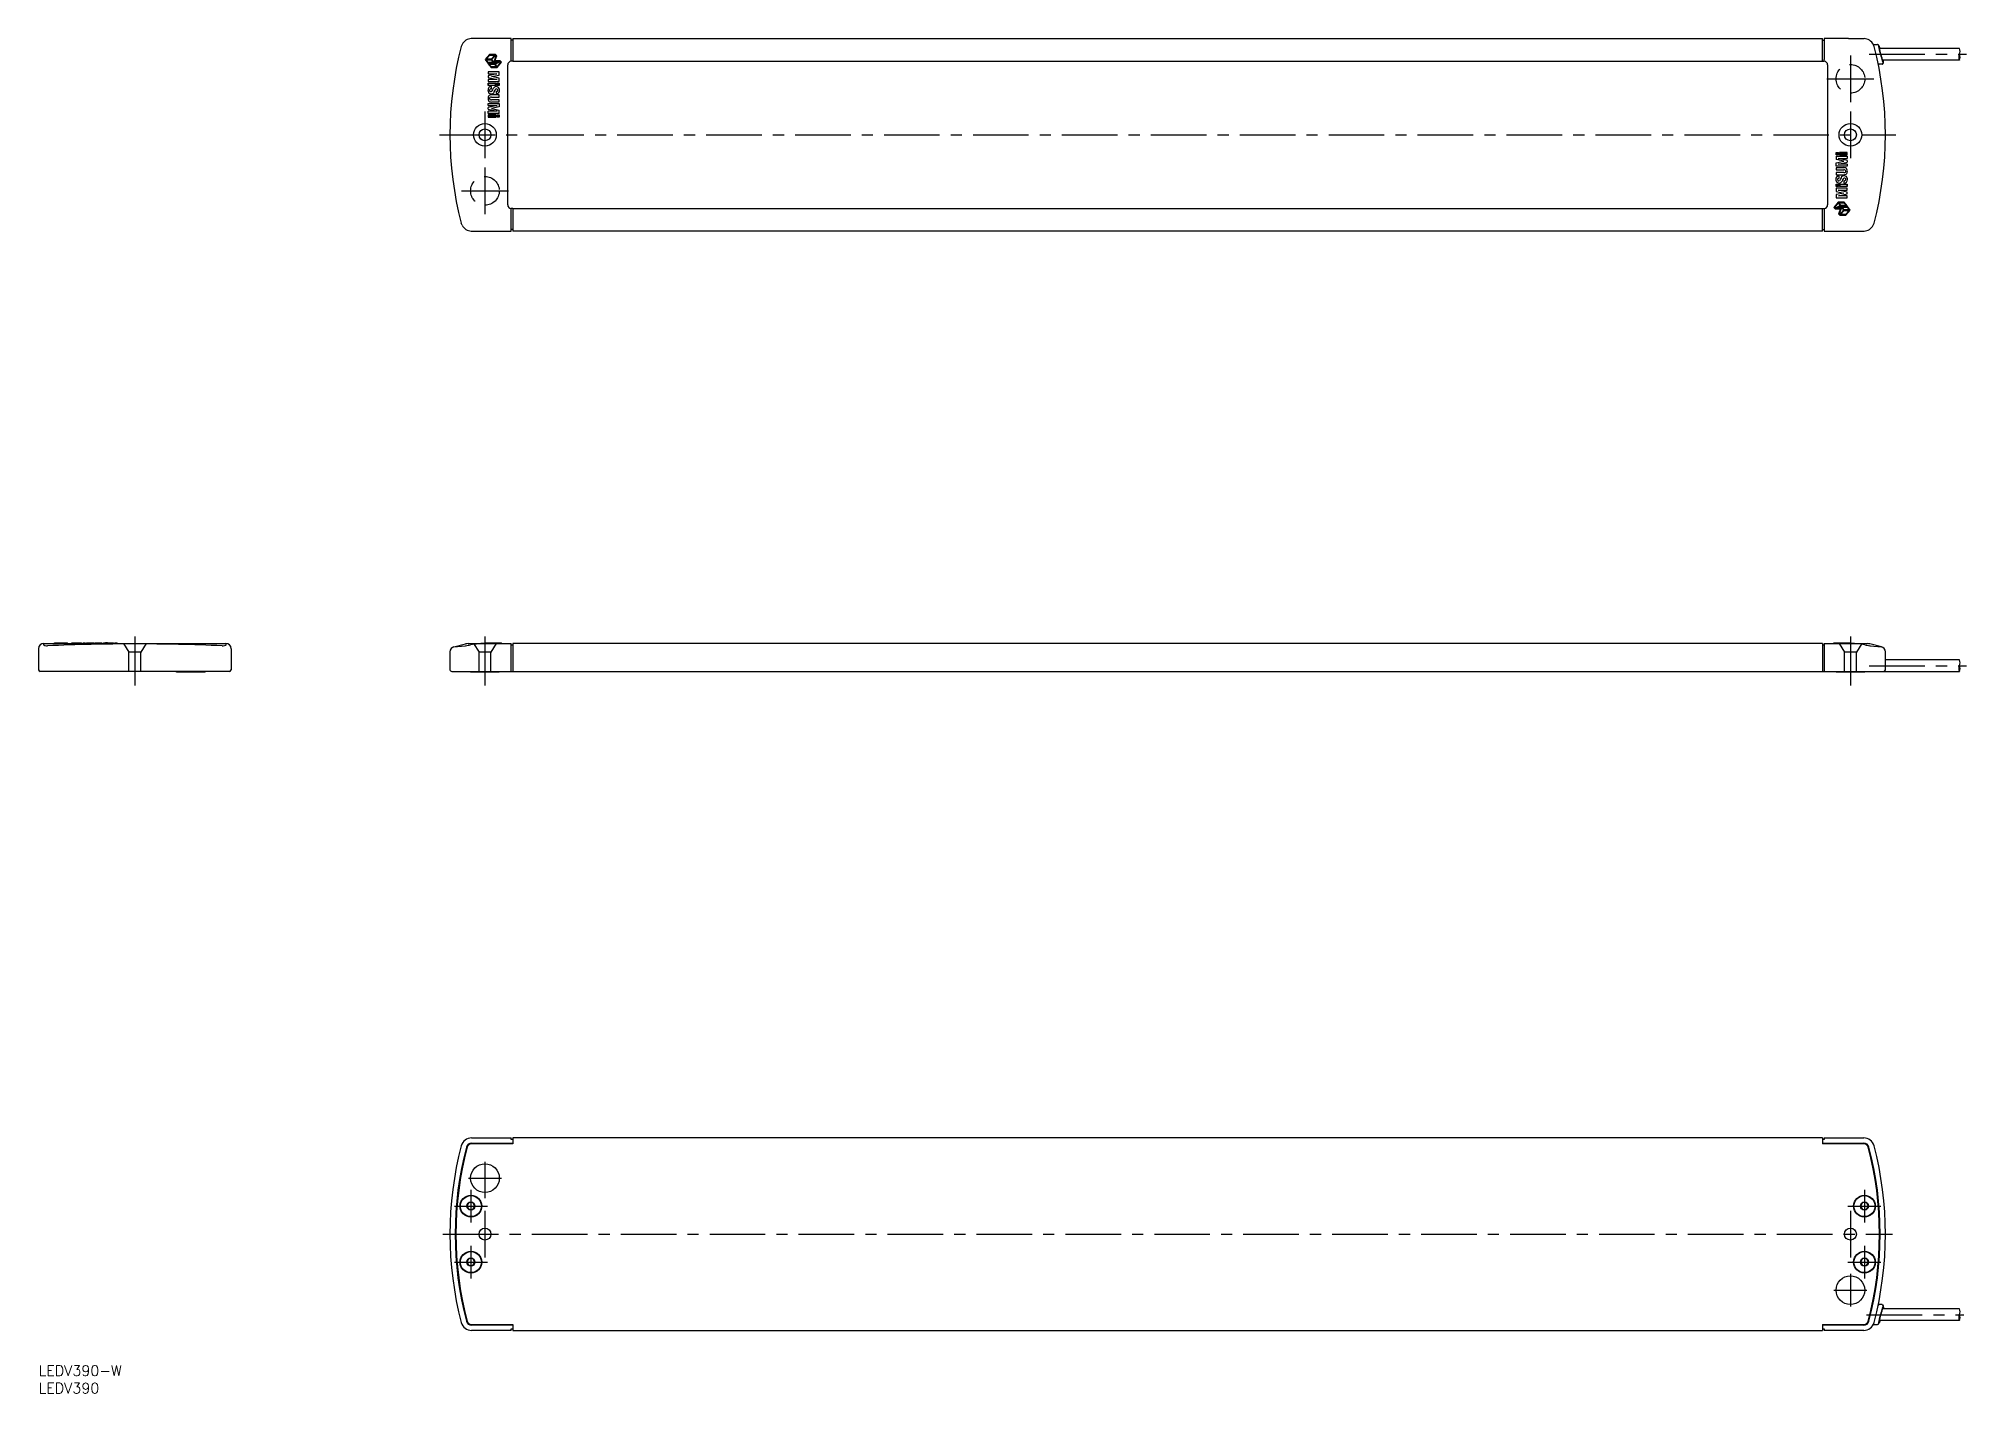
# Model space of a CAD drawing. Extents: x 0 to 551, y -8 to 379.
import ezdxf

# ---------------------------------------------------------------- set-up
doc = ezdxf.new("R2010")
doc.units = 0
doc.header["$LTSCALE"] = 0.5
doc.linetypes.add('CENTER', pattern=[50.8, 31.75, -6.35, 6.35, -6.35])
doc.linetypes.add('DASHED', pattern=[19.05, 12.7, -6.35])
for name, color, linetype in [('MSM_CENTER', 1, 'CENTER'), ('MSM_CONTINUOUS', 7, 'CONTINUOUS'), ('MSM_DASHED', 4, 'DASHED'), ('MSM_NARROW', 5, 'CONTINUOUS'), ('MSM_PART_NUMBER', 7, 'CONTINUOUS')]:
    doc.layers.add(name, color=color, linetype=linetype)
doc.styles.get("Standard").update_dxf_attribs({"font": 'txt.shx', "height": 3, "bigfont": 'bigfont.shx'})

# ---------------------------------------------------------------- blocks, each defined once
blk = doc.blocks.new('*U1')
at = {"layer": 'MSM_PART_NUMBER'}
blk.add_text('LEDV390', height=3, dxfattribs=at).set_placement((0, -8))
blk = doc.blocks.new('*U2')
at = {"layer": 'MSM_PART_NUMBER'}
blk.add_text('LEDV390-W', height=3, dxfattribs=at).set_placement((0, -3))

msp = doc.modelspace()

# ---------------------------------------------------------------- linework, layer by layer
at = {"layer": 'MSM_CENTER'}
for p, q in [((522.88, 374.49), (550.64, 374.49)), ((517.5, 374.19), (517.5, 360.79)), ((510.8, 367.49), (524.2, 367.49)), ((127.5, 358.19), (127.5, 344.79)), ((517.5, 358.19), (517.5, 344.79)), ((114.5, 351.49), (530.5, 351.49)), ((127.5, 342.19), (127.5, 328.79)), ((120.8, 335.49), (134.2, 335.49)), ((27.5, 208.22), (27.5, 194.22)), ((127.5, 208.22), (127.5, 194.22)), ((517.5, 208.22), (517.5, 194.22)), ((522.88, 199.87), (550.64, 199.87)), ((127.5, 58.2), (127.5, 47.8)), ((122.8, 53.5), (132.2, 53.5)), ((123.5, 50.2), (123.5, 40.8)), ((521.5, 50.2), (521.5, 40.8)), ((118.8, 45.5), (128.2, 45.5)), ((127.5, 44.2), (127.5, 30.8)), ((516.8, 45.5), (526.2, 45.5)), ((517.5, 44.2), (517.5, 30.8)), ((115.5, 37.5), (529.5, 37.5)), ((123.5, 34.2), (123.5, 24.8)), ((521.5, 34.2), (521.5, 24.8)), ((118.8, 29.5), (128.2, 29.5)), ((516.8, 29.5), (526.2, 29.5)), ((517.5, 26.2), (517.5, 16.8)), ((512.8, 21.5), (522.2, 21.5)), ((522.14, 14.5), (549.91, 14.5))]:
    msp.add_line(p, q, dxfattribs=at)
at = {"layer": 'MSM_CONTINUOUS'}
for p, q in [((120.96, 377.31), (120.74, 376.75)), ((128.03, 378.99), (123.6, 378.97)), ((128.78, 374.46), (127.55, 372.99)), ((135, 378.99), (128.03, 378.99)), ((130.55, 374.46), (128.78, 374.46)), ((130.87, 374.03), (130.55, 374.46)), ((135, 372.99), (135, 378.99)), ((135.5, 378.49), (135, 378.49)), ((135.5, 378.99), (509.5, 378.99)), ((135.5, 378.99), (135.5, 372.49)), ((509.5, 372.49), (509.5, 378.99)), ((509.5, 378.49), (510, 378.49)), ((516.97, 378.99), (510, 378.99)), ((510, 378.99), (510, 372.99)), ((516.97, 378.99), (521.4, 378.97)), ((524.26, 376.75), (524.04, 377.31)), ((524.21, 377.33), (524.06, 377.28)), ((524.24, 377.34), (524.21, 377.33)), ((524.24, 377.34), (525.2, 377.34)), ((525.2, 377.34), (525.21, 377.34)), ((525.34, 377.29), (525.28, 377.32)), ((525.53, 377.15), (525.34, 377.29)), ((525.51, 377.15), (525.51, 377.15)), ((525.53, 377.15), (525.51, 377.15)), ((525.88, 376.42), (525.76, 376.73)), ((548.64, 376.14), (525.81, 376.14)), ((525.88, 376.42), (525.89, 376.4)), ((525.96, 376.14), (525.89, 376.4)), ((127.55, 372.99), (128.32, 371.96)), ((127.86, 372.89), (129.29, 372.89)), ((128.4, 372.16), (127.86, 372.89)), ((127.87, 373.08), (128.86, 374.27)), ((129.3, 373.08), (127.87, 373.08)), ((128.32, 371.96), (128.8, 371.96)), ((129.83, 372.16), (128.4, 372.16)), ((131.58, 369.52), (128.42, 369.52)), ((128.42, 369.52), (128.42, 368.94)), ((130.94, 368.94), (128.42, 368.37)), ((128.42, 368.94), (130.94, 368.94)), ((128.8, 371.96), (128.46, 371.77)), ((128.46, 371.77), (129.24, 370.73)), ((128.78, 371.65), (130.21, 371.65)), ((129.32, 370.92), (128.78, 371.65)), ((128.86, 374.27), (130.29, 374.27)), ((129, 371.85), (129.23, 371.96)), ((130.24, 371.85), (129, 371.85)), ((129.23, 371.96), (130.08, 371.96)), ((129.24, 370.73), (130.98, 370.73)), ((129.29, 372.89), (129.83, 372.16)), ((130.29, 374.27), (129.3, 373.08)), ((130.75, 370.92), (129.32, 370.92)), ((129.46, 372.97), (130.49, 374.21)), ((129.99, 372.26), (129.46, 372.97)), ((130.64, 374), (129.99, 372.26)), ((130.08, 371.96), (130.28, 372.48)), ((130.21, 371.65), (130.75, 370.92)), ((131.45, 372.48), (130.24, 371.85)), ((130.28, 372.48), (131.45, 372.48)), ((130.35, 372.67), (130.87, 374.03)), ((131.88, 372.67), (130.35, 372.67)), ((130.39, 371.71), (131.8, 372.45)), ((130.95, 370.97), (130.39, 371.71)), ((130.49, 374.21), (130.64, 374)), ((131.98, 372.21), (130.95, 370.97)), ((130.98, 370.73), (132.22, 372.21)), ((131.58, 368.57), (131.58, 369.52)), ((131.8, 372.45), (131.98, 372.21)), ((132.22, 372.21), (131.88, 372.67)), ((134, 331.49), (134, 371.49)), ((135, 372.49), (135, 372.99)), ((135.5, 372.49), (135, 372.49)), ((135.5, 372.49), (510, 372.49)), ((510, 372.49), (510, 372.99)), ((511, 371.49), (511, 331.49)), ((525.48, 371.78), (525.38, 371.95)), ((526.53, 371.64), (525.69, 371.64)), ((526.53, 371.64), (526.55, 371.64)), ((526.55, 371.64), (526.58, 371.64)), ((526.58, 371.64), (526.66, 371.67)), ((526.66, 371.67), (526.71, 371.72)), ((548.64, 372.84), (526.69, 372.84)), ((526.71, 371.72), (526.88, 371.94)), ((526.87, 372.77), (526.85, 372.84)), ((526.91, 372.45), (526.87, 372.77)), ((526.87, 371.94), (526.88, 371.94)), ((526.88, 371.94), (526.89, 371.95)), ((526.88, 371.94), (526.89, 371.95)), ((526.91, 372.45), (526.92, 372.43)), ((526.93, 372.36), (526.92, 372.43)), ((128.42, 368.37), (128.42, 367.87)), ((128.42, 367.87), (130.98, 367.3)), ((128.42, 367.3), (128.42, 366.72)), ((130.98, 367.3), (128.42, 367.3)), ((128.42, 366.72), (131.58, 366.72)), ((128.42, 366.27), (130.62, 366.27)), ((128.42, 365.63), (128.42, 366.27)), ((130.62, 365.63), (128.42, 365.63)), ((130.54, 366.19), (128.5, 366.19)), ((128.5, 365.72), (128.5, 366.19)), ((128.5, 365.72), (130.54, 365.72)), ((129.41, 365.3), (129.28, 365.3)), ((129.31, 364.67), (129.41, 364.67)), ((129.35, 368.12), (131.58, 368.57)), ((131.58, 367.66), (129.35, 368.12)), ((129.41, 364.67), (129.41, 365.3)), ((130.16, 363.8), (130.38, 364.29)), ((130.54, 365.72), (130.54, 366.19)), ((130.62, 366.27), (130.62, 365.63)), ((130.7, 363.91), (130.7, 363.3)), ((130.91, 366.27), (131.58, 366.27)), ((130.91, 365.63), (130.91, 366.27)), ((131.58, 365.63), (130.91, 365.63)), ((131.5, 366.19), (130.99, 366.19)), ((130.99, 366.19), (130.99, 365.72)), ((130.99, 365.72), (131.5, 365.72)), ((131.5, 365.72), (131.5, 366.19)), ((131.58, 366.72), (131.58, 367.66)), ((131.58, 366.27), (131.58, 365.63)), ((128.42, 359.84), (128.42, 360.43)), ((128.42, 360.43), (131.58, 360.43)), ((128.42, 359.84), (130.95, 359.84)), ((130.95, 359.84), (128.42, 359.27)), ((128.42, 358.78), (128.42, 359.27)), ((128.42, 358.78), (130.96, 358.21)), ((128.42, 357.62), (128.42, 358.21)), ((130.96, 358.21), (128.42, 358.21)), ((131.58, 359.48), (129.35, 359.02)), ((129.35, 359.02), (131.58, 358.56)), ((129.37, 362.26), (131.58, 362.26)), ((131.58, 361.51), (129.37, 361.51)), ((131.58, 362.89), (129.38, 362.89)), ((129.38, 360.88), (131.58, 360.88)), ((130.7, 363.3), (130.79, 363.3)), ((131.58, 362.26), (131.58, 362.89)), ((131.58, 360.88), (131.58, 361.51)), ((131.58, 360.43), (131.58, 359.48)), ((131.58, 357.62), (131.58, 358.56)), ((131.58, 357.62), (128.42, 357.62)), ((128.42, 357.17), (128.42, 356.54)), ((130.62, 357.17), (128.42, 357.17)), ((128.42, 356.54), (130.62, 356.54)), ((128.5, 356.62), (128.5, 357.09)), ((128.5, 357.09), (130.54, 357.09)), ((130.54, 356.62), (128.5, 356.62)), ((130.54, 357.09), (130.54, 356.62)), ((130.62, 356.54), (130.62, 357.17)), ((130.91, 356.54), (130.91, 357.17)), ((130.91, 357.17), (131.58, 357.17)), ((131.58, 356.54), (130.91, 356.54)), ((131.5, 357.09), (130.99, 357.09)), ((130.99, 357.09), (130.99, 356.62)), ((130.99, 356.62), (131.5, 356.62)), ((131.5, 356.62), (131.5, 357.09)), ((131.58, 357.17), (131.58, 356.54)), ((513.42, 346.45), (514.09, 346.45)), ((513.42, 345.81), (513.42, 346.45)), ((514.09, 345.81), (513.42, 345.81)), ((513.42, 345.36), (513.42, 344.42)), ((513.42, 345.36), (516.58, 345.36)), ((515.65, 343.97), (513.42, 344.42)), ((513.42, 343.51), (515.65, 343.97)), ((513.42, 342.56), (513.42, 343.51)), ((516.58, 342.56), (513.42, 342.56)), ((513.42, 342.11), (513.42, 341.47)), ((515.62, 342.11), (513.42, 342.11)), ((513.42, 341.47), (515.63, 341.47)), ((514.01, 346.37), (513.5, 346.37)), ((513.5, 346.37), (513.5, 345.9)), ((513.5, 345.9), (514.01, 345.9)), ((514.01, 345.9), (514.01, 346.37)), ((516.58, 344.21), (514.04, 344.78)), ((514.04, 344.78), (516.58, 344.78)), ((514.05, 343.15), (516.58, 343.71)), ((516.58, 343.14), (514.05, 343.15)), ((514.09, 346.45), (514.09, 345.81)), ((514.38, 346.45), (514.38, 345.81)), ((516.58, 346.45), (514.38, 346.45)), ((514.38, 345.81), (516.58, 345.81)), ((514.46, 346.37), (516.5, 346.37)), ((514.46, 345.9), (514.46, 346.37)), ((516.5, 345.9), (514.46, 345.9)), ((516.5, 346.37), (516.5, 345.9)), ((516.58, 345.81), (516.58, 346.45)), ((516.58, 345.36), (516.58, 344.78)), ((516.58, 344.21), (516.58, 343.71)), ((516.58, 343.14), (516.58, 342.56)), ((515.63, 340.73), (513.42, 340.73)), ((513.42, 340.73), (513.42, 340.09)), ((513.42, 340.09), (515.62, 340.09)), ((513.42, 336.72), (513.42, 337.36)), ((513.42, 337.36), (514.09, 337.36)), ((514.09, 336.72), (513.42, 336.72)), ((513.42, 336.27), (513.42, 335.33)), ((516.58, 336.27), (513.42, 336.27)), ((514.01, 337.27), (513.5, 337.27)), ((513.5, 337.27), (513.5, 336.8)), ((513.5, 336.8), (514.01, 336.8)), ((514.01, 336.8), (514.01, 337.27)), ((514.09, 337.36), (514.09, 336.72)), ((514.3, 339.68), (514.21, 339.68)), ((514.3, 339.07), (514.3, 339.68)), ((514.38, 336.72), (514.38, 337.36)), ((514.38, 337.36), (516.58, 337.36)), ((516.58, 336.72), (514.38, 336.72)), ((516.5, 337.27), (514.46, 337.27)), ((514.46, 337.27), (514.46, 336.8)), ((514.46, 336.8), (516.5, 336.8)), ((514.84, 339.18), (514.62, 338.69)), ((515.69, 338.32), (515.59, 338.32)), ((515.59, 338.32), (515.59, 337.68)), ((515.59, 337.68), (515.72, 337.68)), ((516.5, 337.27), (516.5, 336.8)), ((516.58, 337.36), (516.58, 336.72)), ((516.58, 335.69), (516.58, 336.27)), ((135.5, 330.49), (135, 330.49)), ((135, 329.99), (135, 330.49)), ((135.5, 330.49), (510, 330.49)), ((135.5, 330.49), (135.5, 323.99)), ((509.5, 323.99), (509.5, 330.49)), ((510, 330.49), (510, 323.99)), ((514.02, 332.26), (512.78, 330.78)), ((512.78, 330.78), (513.12, 330.32)), ((513.02, 330.78), (514.05, 332.02)), ((513.2, 330.54), (513.02, 330.78)), ((514.61, 331.28), (513.2, 330.54)), ((513.42, 335.33), (515.65, 334.86)), ((515.65, 334.86), (513.42, 334.41)), ((513.42, 334.41), (513.42, 333.47)), ((513.42, 333.47), (516.58, 333.47)), ((513.55, 330.51), (514.76, 331.14)), ((514.72, 330.51), (513.55, 330.51)), ((514.02, 335.69), (516.58, 335.69)), ((516.58, 335.12), (514.02, 335.69)), ((515.76, 332.26), (514.02, 332.26)), ((514.05, 332.02), (514.61, 331.28)), ((514.06, 334.05), (516.58, 334.62)), ((516.58, 334.05), (514.06, 334.05)), ((514.79, 331.34), (514.25, 332.06)), ((514.25, 332.06), (515.68, 332.06)), ((514.36, 328.99), (515.01, 330.73)), ((514.92, 331.03), (514.72, 330.51)), ((514.76, 331.14), (516, 331.14)), ((516.22, 331.34), (514.79, 331.34)), ((515.77, 331.02), (514.92, 331.03)), ((515.01, 330.73), (515.54, 330.02)), ((515.17, 330.83), (516.6, 330.83)), ((515.71, 330.1), (515.17, 330.83)), ((515.68, 332.06), (516.22, 331.34)), ((516.54, 331.21), (515.76, 332.26)), ((516, 331.14), (515.77, 331.02)), ((516.2, 331.02), (516.54, 331.21)), ((516.68, 331.02), (516.2, 331.02)), ((516.58, 334.62), (516.58, 335.12)), ((516.58, 333.47), (516.58, 334.05)), ((516.6, 330.83), (517.14, 330.1)), ((517.45, 329.99), (516.68, 331.02)), ((120.96, 325.67), (120.74, 326.24)), ((135, 323.99), (135, 329.99)), ((513.12, 330.32), (514.65, 330.32)), ((514.65, 330.32), (514.13, 328.95)), ((514.13, 328.95), (514.45, 328.53)), ((514.51, 328.78), (514.36, 328.99)), ((514.45, 328.53), (516.22, 328.53)), ((515.54, 330.02), (514.51, 328.78)), ((514.71, 328.72), (515.7, 329.91)), ((516.14, 328.72), (514.71, 328.72)), ((515.7, 329.91), (517.13, 329.91)), ((517.14, 330.1), (515.71, 330.1)), ((517.13, 329.91), (516.14, 328.72)), ((516.22, 328.53), (517.45, 329.99)), ((524.05, 325.67), (524.26, 326.24)), ((128.03, 323.99), (135, 323.99)), ((135.5, 324.49), (135, 324.49)), ((509.5, 323.99), (135.5, 323.99)), ((509.5, 324.49), (510, 324.49)), ((510, 323.99), (516.97, 323.99)), ((516.97, 323.99), (521.4, 324.02)), ((0, 204.72), (0, 198.72)), ((1.5, 206.22), (53.5, 206.22)), ((4.54, 206.22), (4.54, 206.42)), ((4.54, 206.42), (8.26, 206.42)), ((6, 206.22), (6, 206.42)), ((7.03, 206.22), (7.03, 206.42)), ((7.22, 206.22), (7.22, 206.42)), ((8.26, 206.22), (8.26, 206.42)), ((9.47, 206.22), (9.47, 206.42)), ((9.47, 206.42), (12.28, 206.42)), ((10.06, 206.22), (10.06, 206.42)), ((10.63, 206.22), (10.63, 206.42)), ((11.12, 206.22), (11.12, 206.42)), ((11.69, 206.22), (11.69, 206.42)), ((12.28, 206.22), (12.28, 206.42)), ((12.72, 206.22), (12.72, 206.42)), ((12.72, 206.42), (13.36, 206.42)), ((13.36, 206.22), (13.36, 206.42)), ((13.69, 206.22), (13.69, 206.42)), ((13.69, 206.42), (15.79, 206.42)), ((13.69, 206.37), (15.79, 206.37)), ((14.74, 206.22), (14.74, 206.42)), ((15.79, 206.42), (15.79, 206.37)), ((15.79, 206.22), (15.79, 206.37)), ((16.1, 206.22), (16.1, 206.42)), ((16.1, 206.42), (18.12, 206.42)), ((16.1, 206.37), (18.12, 206.37)), ((18.12, 206.22), (18.12, 206.42)), ((18.57, 206.22), (18.57, 206.42)), ((18.57, 206.42), (21.37, 206.42)), ((19.15, 206.22), (19.15, 206.42)), ((19.72, 206.37), (19.15, 206.37)), ((19.72, 206.22), (19.72, 206.42)), ((20.22, 206.22), (20.22, 206.42)), ((20.79, 206.22), (20.79, 206.42)), ((21.37, 206.22), (21.37, 206.42)), ((21.82, 206.42), (22.46, 206.42)), ((21.82, 206.22), (21.82, 206.42)), ((22.46, 206.22), (22.46, 206.42)), ((55, 204.72), (55, 198.72)), ((117.5, 203.83), (117.5, 198.72)), ((118.65, 205.29), (121.91, 206.08)), ((118.65, 205.29), (121.85, 205.55)), ((121.85, 205.55), (121.95, 205.56)), ((122.75, 206.22), (128.03, 206.22)), ((127.55, 206.22), (127.55, 206.42)), ((127.55, 206.42), (132.22, 206.42)), ((128.03, 206.22), (135, 206.22)), ((128.32, 206.22), (128.32, 206.42)), ((128.37, 206.42), (128.37, 206.22)), ((128.37, 206.37), (128.42, 206.37)), ((128.42, 206.22), (128.42, 206.42)), ((130.62, 206.42), (130.62, 206.22)), ((130.91, 206.22), (130.91, 206.42)), ((131.58, 206.42), (131.58, 206.22)), ((131.58, 206.37), (131.64, 206.37)), ((131.64, 206.22), (131.64, 206.42)), ((132.22, 206.22), (132.22, 206.42)), ((135, 198.22), (135, 206.22)), ((135.5, 205.72), (135, 205.72)), ((509.5, 206.22), (135.5, 206.22)), ((135.5, 206.22), (135.5, 198.22)), ((509.5, 206.22), (509.5, 198.22)), ((510, 205.72), (509.5, 205.72)), ((510, 206.22), (522.25, 206.22)), ((510, 206.22), (510, 198.22)), ((512.78, 206.22), (512.78, 206.42)), ((512.78, 206.42), (517.45, 206.42)), ((513.12, 206.42), (513.12, 206.22)), ((514.13, 206.42), (514.13, 206.22)), ((514.45, 206.42), (514.45, 206.22)), ((516.22, 206.42), (516.22, 206.22)), ((517.45, 206.42), (517.45, 206.22)), ((523.15, 205.55), (523.05, 205.56)), ((526.35, 205.29), (523.09, 206.08)), ((523.15, 205.55), (526.35, 205.29)), ((527.5, 198.72), (527.5, 203.83)), ((548.64, 201.52), (527.5, 201.52)), ((54.5, 198.22), (0.5, 198.22)), ((39.4, 198.02), (39.4, 198.22)), ((47.6, 198.02), (39.4, 198.02)), ((47.6, 198.02), (47.6, 198.22)), ((118, 198.22), (548.64, 198.22)), ((123.4, 198.02), (123.4, 198.22)), ((131.6, 198.02), (123.4, 198.02)), ((131.6, 198.22), (131.6, 198.02)), ((513.4, 198.02), (513.4, 198.22)), ((521.6, 198.02), (513.4, 198.02)), ((521.6, 198.22), (521.6, 198.02)), ((123.65, 65), (135, 65)), ((123.65, 63.5), (135.5, 63.5)), ((135.5, 63.3), (123.65, 63.3)), ((135, 64.5), (135, 65)), ((135.5, 64.5), (135, 64.5)), ((135.5, 65), (135.5, 63.3)), ((509.5, 65), (135.5, 65)), ((509.5, 65), (509.5, 63.3)), ((510, 64.5), (509.5, 64.5)), ((509.5, 63.5), (521.35, 63.5)), ((521.35, 63.3), (509.5, 63.3)), ((510, 65), (510, 64.5)), ((510, 65), (521.35, 65)), ((122.92, 46.5), (122.35, 45.5)), ((122.35, 45.5), (122.92, 44.5)), ((124.08, 46.5), (122.92, 46.5)), ((122.92, 44.5), (124.08, 44.5)), ((124.65, 45.5), (124.08, 46.5)), ((124.08, 44.5), (124.65, 45.5)), ((520.92, 46.5), (520.35, 45.5)), ((520.35, 45.5), (520.92, 44.5)), ((522.08, 46.5), (520.92, 46.5)), ((520.92, 44.5), (522.08, 44.5)), ((522.65, 45.5), (522.08, 46.5)), ((522.08, 44.5), (522.65, 45.5)), ((122.92, 30.5), (122.35, 29.5)), ((122.35, 29.5), (122.92, 28.5)), ((124.08, 30.5), (122.92, 30.5)), ((122.92, 28.5), (124.08, 28.5)), ((124.65, 29.5), (124.08, 30.5)), ((124.08, 28.5), (124.65, 29.5)), ((520.92, 30.5), (520.35, 29.5)), ((520.35, 29.5), (520.92, 28.5)), ((522.08, 30.5), (520.92, 30.5)), ((520.92, 28.5), (522.08, 28.5)), ((522.65, 29.5), (522.08, 30.5)), ((522.08, 28.5), (522.65, 29.5)), ((525.48, 17.22), (525.38, 17.04)), ((526.53, 17.36), (525.69, 17.36)), ((526.53, 17.36), (526.55, 17.36)), ((526.55, 17.36), (526.58, 17.35)), ((526.58, 17.35), (526.66, 17.32)), ((526.66, 17.32), (526.71, 17.27)), ((526.71, 17.27), (526.88, 17.06)), ((526.87, 17.05), (526.88, 17.05)), ((526.91, 16.54), (526.87, 16.23)), ((526.88, 17.06), (526.89, 17.05)), ((526.88, 17.05), (526.89, 17.05)), ((526.91, 16.54), (526.92, 16.57)), ((526.93, 16.63), (526.92, 16.57)), ((123.65, 11.7), (135.5, 11.7)), ((135.5, 11.5), (123.65, 11.5)), ((135.5, 11.7), (135.5, 10)), ((509.5, 11.7), (521.35, 11.7)), ((509.5, 11.7), (509.5, 10)), ((521.35, 11.5), (509.5, 11.5)), ((524.21, 11.66), (524.06, 11.71)), ((524.24, 11.66), (524.21, 11.66)), ((524.24, 11.66), (525.2, 11.66)), ((525.2, 11.66), (525.21, 11.66)), ((525.34, 11.71), (525.28, 11.67)), ((525.53, 11.85), (525.34, 11.71)), ((525.53, 11.85), (525.51, 11.84)), ((525.51, 11.84), (525.51, 11.84)), ((525.88, 12.57), (525.76, 12.26)), ((548.64, 12.85), (525.81, 12.85)), ((525.88, 12.57), (525.89, 12.6)), ((525.96, 12.85), (525.89, 12.6)), ((548.64, 16.15), (526.69, 16.15)), ((526.87, 16.23), (526.85, 16.15)), ((135, 10), (123.65, 10)), ((135, 10.5), (135.5, 10.5)), ((135, 10), (135, 10.5)), ((135.5, 10), (509.5, 10)), ((509.5, 10.5), (510, 10.5)), ((510, 10.5), (510, 10)), ((521.35, 10), (510, 10))]:
    msp.add_line(p, q, dxfattribs=at)
for centre, radius in [((127.5, 351.49), 3.25), ((127.5, 351.49), 1.7), ((517.5, 351.49), 3.25), ((517.5, 351.49), 1.7), ((127.5, 53.5), 4.1), ((123.5, 45.5), 3.1), ((123.5, 45.5), 3), ((123.5, 45.5), 1.15), ((521.5, 45.5), 3.1), ((521.5, 45.5), 3), ((521.5, 45.5), 1.15), ((127.5, 37.5), 1.7), ((517.5, 37.5), 1.7), ((123.5, 29.5), 3.1), ((123.5, 29.5), 3), ((123.5, 29.5), 1.15), ((521.5, 29.5), 3.1), ((521.5, 29.5), 3), ((521.5, 29.5), 1.15), ((517.5, 21.5), 4.1)]:
    msp.add_circle(centre, radius, dxfattribs=at)
for centre, radius, start, end in [((217.5, 351.49), 100, 165.3699, 194.6301), ((123.66, 375.93), 3.04, 91.1667, 152.9508), ((521.34, 375.93), 3.04, 27.0641, 88.8182), ((427.5, 351.49), 100, 345.3699, 14.6301), ((525.2, 377.13), 0.204, 77.5013, 88.1091), ((525.2, 377.13), 0.203, 71.0943, 77.4906), ((525.09, 376.68), 0.666, 73.2461, 74.3769), ((525.7, 377.11), 0.203, 170.9036, 191.1425), ((525.51, 377.14), 0.0115, 87.0956, 169.9471), ((529.63, 377.44), 4.15, 185.1332, 193.805), ((525.25, 376.82), 0.43, 22.6972, 50.0925), ((564.88, 384.79), 40.16, 191.9797, 195.9707), ((523.27, 375.76), 2.68, 21.1966, 27.1253), ((525.82, 376.14), 0.0114, 4.5337, 175.4663), ((528.2, 376.27), 2.4, 183.105, 188.101), ((548.04, 380.37), 22.65, 191.2853, 196.4394), ((135, 371.49), 1, 90, 180), ((510, 371.49), 1, 0, 90), ((525.79, 371.96), 0.362, 209.2947, 227.582), ((525.69, 371.85), 0.217, 229.7229, 269.7435), ((553.08, 381.02), 27.78, 195.203, 198.4203), ((544.88, 379.3), 19.32, 196.043, 198.6899), ((513.7, 367.96), 13.87, 20.5904, 21.7676), ((526.72, 372.84), 0.034, 186.9264, 358.1508), ((531.46, 374.04), 5.06, 200.7335, 203.8537), ((526.89, 372), 0.0612, 187.5444, 248.0831), ((526.6, 372.13), 0.34, 326.8981, 345.914), ((524.47, 372.06), 2.48, 3.9288, 7.1497), ((526.26, 372.17), 0.686, 350.1879, 4.9172), ((129.24, 364.42), 0.885, 87.626, 190.7568), ((129.29, 364.11), 0.931, 171.4215, 319.4541), ((129.18, 364.22), 0.36, 175.2103, 221.9576), ((129.23, 364.27), 0.406, 78.4101, 182.0862), ((129.22, 364.31), 0.448, 227.1625, 279.2308), ((129.26, 364.27), 0.401, 275.0012, 326.2428), ((127.24, 365.4), 2.72, 330.1705, 345.1409), ((130.8, 364.31), 1.01, 125.9424, 157.2937), ((128.7, 364.43), 1.6, 324.7806, 336.862), ((130.71, 364.34), 0.937, 354.95, 122.7407), ((130.84, 364.18), 0.483, 124.7274, 166.1173), ((130.8, 364.05), 0.569, 68.7354, 113.3468), ((130.74, 364.53), 0.621, 266.7095, 302.4), ((130.82, 364.14), 0.833, 268.2621, 8.4946), ((130.83, 364.27), 0.354, 312.4272, 61.6349), ((130.09, 361.91), 1.72, 166.4537, 200.7013), ((129.02, 362.22), 0.611, 117.3001, 171.2266), ((129.12, 361.63), 0.713, 207.603, 249.8797), ((129.32, 361.61), 1.29, 87.3391, 116.4065), ((129.28, 361.87), 0.463, 148.0949, 189.8164), ((129.17, 361.88), 0.356, 194.155, 272.9259), ((129.33, 362.14), 1.27, 248.6364, 271.9609), ((129.29, 361.64), 0.624, 82.2144, 130.3657), ((129.36, 363.03), 1.52, 263.5132, 270.6339), ((515.67, 340.85), 1.27, 68.637, 91.9616), ((515.64, 339.95), 1.52, 83.5138, 90.6345), ((515.83, 341.11), 0.356, 14.1556, 92.9265), ((515.88, 341.36), 0.713, 27.6036, 69.8803), ((514.91, 341.08), 1.72, 346.4543, 20.7019), ((514.18, 338.85), 0.833, 88.2628, 188.4952), ((514.29, 338.65), 0.937, 174.9506, 302.7413), ((514.17, 338.72), 0.354, 132.4278, 241.6355), ((514.26, 338.45), 0.621, 86.7101, 122.4006), ((514.2, 338.93), 0.569, 248.736, 293.3474), ((514.16, 338.81), 0.483, 304.728, 346.1179), ((514.2, 338.68), 1.01, 305.943, 337.2943), ((516.3, 338.56), 1.6, 144.7812, 156.8626), ((515.71, 338.87), 0.931, 351.4221, 139.4547), ((517.76, 337.59), 2.72, 150.1711, 165.1415), ((515.74, 338.72), 0.401, 95.0018, 146.2434), ((515.68, 341.38), 1.29, 267.3397, 296.4071), ((515.71, 341.35), 0.624, 262.215, 310.3663), ((515.77, 338.72), 0.406, 258.4107, 2.0868), ((515.78, 338.68), 0.448, 47.1631, 99.2314), ((515.76, 338.57), 0.885, 267.6266, 10.7574), ((515.82, 338.76), 0.36, 355.2109, 41.9582), ((515.72, 341.12), 0.463, 328.0955, 9.817), ((515.98, 340.77), 0.611, 297.3007, 351.2272), ((135, 331.49), 1, 180, 270), ((510, 331.49), 1, 270, 360), ((123.66, 327.05), 3.04, 207.0641, 268.8182), ((521.33, 327.07), 3.05, 271.2483, 332.7115), ((126.94, 526.11), 202.12, 269.0537, 270.311), ((1.5, 204.72), 1.5, 90, 180), ((3.11, 205.84), 1.67, 167.0034, 180.5957), ((1.58, 205.86), 0.14, 194.0441, 237.1767), ((2.07, 206.86), 1.25, 242.8705, 261.4881), ((2.61, 209.56), 4.01, 259.6406, 269.3484), ((26.8, -351.26), 557.34, 89.9282, 92.4927), ((27.77, -371.82), 577.9, 87.55321, 90.02695), ((52.33, 210.85), 5.3, 271.2082, 274.2279), ((52.57, 208.1), 2.54, 273.3175, 290.155), ((53.41, 205.86), 0.152, 284.911, 344.5966), ((53.5, 204.72), 1.5, 360, 90), ((53.49, 206.19), 0.0314, 10.8074, 73.6218), ((52.16, 205.87), 1.4, 357.9997, 13.2882), ((119.01, 203.83), 1.51, 103.6264, 179.8387), ((124.12, 195.51), 10.79, 97.3041, 101.8202), ((98.67, 338.32), 134.78, 279.949, 280.5679), ((127.95, 179.42), 26.79, 89.8302, 99.8154), ((516.98, 177.83), 28.39, 85.3174, 90.0295), ((516.77, 177.29), 28.94, 80.37, 84.9919), ((547.96, 347.15), 143.76, 259.4412, 260.0215), ((520.88, 195.51), 10.79, 78.1798, 82.6958), ((525.99, 203.83), 1.51, 0.1618, 76.3713), ((0.5, 198.72), 0.5, 180, 270), ((54.5, 198.72), 0.5, 270, 0), ((118, 198.72), 0.5, 179.9992, 270.0003), ((527, 198.72), 0.5, 270, 0), ((217.5, 37.5), 100, 165.3699, 194.6301), ((217.5, 37.5), 98.5, 165.3699, 194.6301), ((217.5, 37.5), 98.3, 165.3699, 194.6301), ((123.65, 62), 3, 90, 165.3699), ((123.65, 62), 1.5, 90, 165.3699), ((123.65, 62), 1.3, 90, 165.3699), ((521.35, 62), 3, 14.6301, 90), ((521.35, 62), 1.5, 14.6301, 90), ((521.35, 62), 1.3, 14.6301, 90), ((427.5, 37.5), 98.3, 345.3699, 14.6301), ((427.5, 37.5), 98.5, 345.3699, 14.6301), ((427.5, 37.5), 100, 345.3699, 14.6301), ((525.79, 17.04), 0.362, 132.418, 150.7053), ((525.69, 17.14), 0.217, 90.2565, 130.2771), ((553.08, 7.97), 27.78, 161.5797, 164.797), ((531.46, 14.96), 5.06, 156.1463, 159.2665), ((526.89, 17), 0.0612, 111.9169, 172.4556), ((526.6, 16.86), 0.34, 14.086, 33.1019), ((526.26, 16.83), 0.686, 355.0828, 9.8121), ((524.47, 16.94), 2.48, 352.8503, 356.0712), ((123.65, 13), 3, 194.6301, 270), ((123.65, 13), 1.5, 194.6301, 270), ((123.65, 13), 1.3, 194.6301, 269.9999), ((521.35, 13), 1.3, 270, 345.3699), ((521.35, 13), 1.5, 270, 345.3699), ((521.35, 13), 3, 270, 345.3699), ((525.2, 11.86), 0.204, 271.8909, 282.4987), ((525.2, 11.86), 0.203, 282.5094, 288.9057), ((525.09, 12.31), 0.666, 285.6231, 286.7539), ((525.7, 11.88), 0.203, 168.8575, 189.0964), ((529.63, 11.55), 4.15, 166.195, 174.8668), ((525.51, 11.85), 0.0115, 190.0529, 272.9044), ((525.25, 12.18), 0.43, 309.9058, 337.303), ((564.88, 4.21), 40.16, 164.0293, 168.0203), ((523.27, 13.23), 2.68, 332.8747, 338.8034), ((528.2, 12.72), 2.4, 171.899, 176.895), ((525.82, 12.85), 0.0114, 184.5337, 355.4663), ((548.04, 8.62), 22.65, 163.5606, 168.7147), ((544.88, 9.7), 19.32, 161.3101, 163.957), ((513.7, 21.03), 13.87, 338.2324, 339.4096), ((526.72, 16.15), 0.034, 1.8492, 173.0736)]:
    msp.add_arc(centre, radius, start, end, dxfattribs=at)
at = {"layer": 'MSM_DASHED'}
for p, q in [((24.25, 206.22), (25.8, 203.72)), ((30.75, 206.22), (29.2, 203.72)), ((124.25, 206.22), (125.8, 203.72)), ((130.75, 206.22), (129.2, 203.72)), ((514.25, 206.22), (515.8, 203.72)), ((520.75, 206.22), (519.2, 203.72)), ((29.2, 203.72), (25.8, 203.72)), ((25.8, 198.22), (25.8, 203.72)), ((29.2, 198.22), (29.2, 203.72)), ((129.2, 203.72), (125.8, 203.72)), ((125.8, 198.22), (125.8, 203.72)), ((129.2, 198.22), (129.2, 203.72)), ((519.2, 203.72), (515.8, 203.72)), ((515.8, 198.22), (515.8, 203.72)), ((519.2, 198.22), (519.2, 203.72))]:
    msp.add_line(p, q, dxfattribs=at)
for centre in [(517.5, 367.49), (127.5, 335.49)]:
    msp.add_circle(centre, 4.1, dxfattribs=at)
at = {"layer": 'MSM_NARROW'}
for centre, start, end in [((550.35, 373.67), 154.2356, 205.7644), ((546.94, 375.32), 334.2356, 25.7644), ((546.94, 373.67), 334.2356, 25.7644), ((550.35, 199.04), 154.2356, 205.7644), ((546.94, 200.69), 334.2356, 25.7644), ((546.94, 199.04), 334.2356, 25.7644), ((550.35, 13.67), 154.2356, 205.7644), ((546.94, 15.32), 334.2356, 25.7644), ((546.94, 13.67), 334.2356, 25.7644)]:
    msp.add_arc(centre, 1.9, start, end, dxfattribs=at)

# ---------------------------------------------------------------- block references
at = {"layer": 'MSM_CONTINUOUS'}
for name in ['*U2', '*U1']:
    msp.add_blockref(name, (0, 0), dxfattribs=at)

doc.saveas('drawing.dxf')
